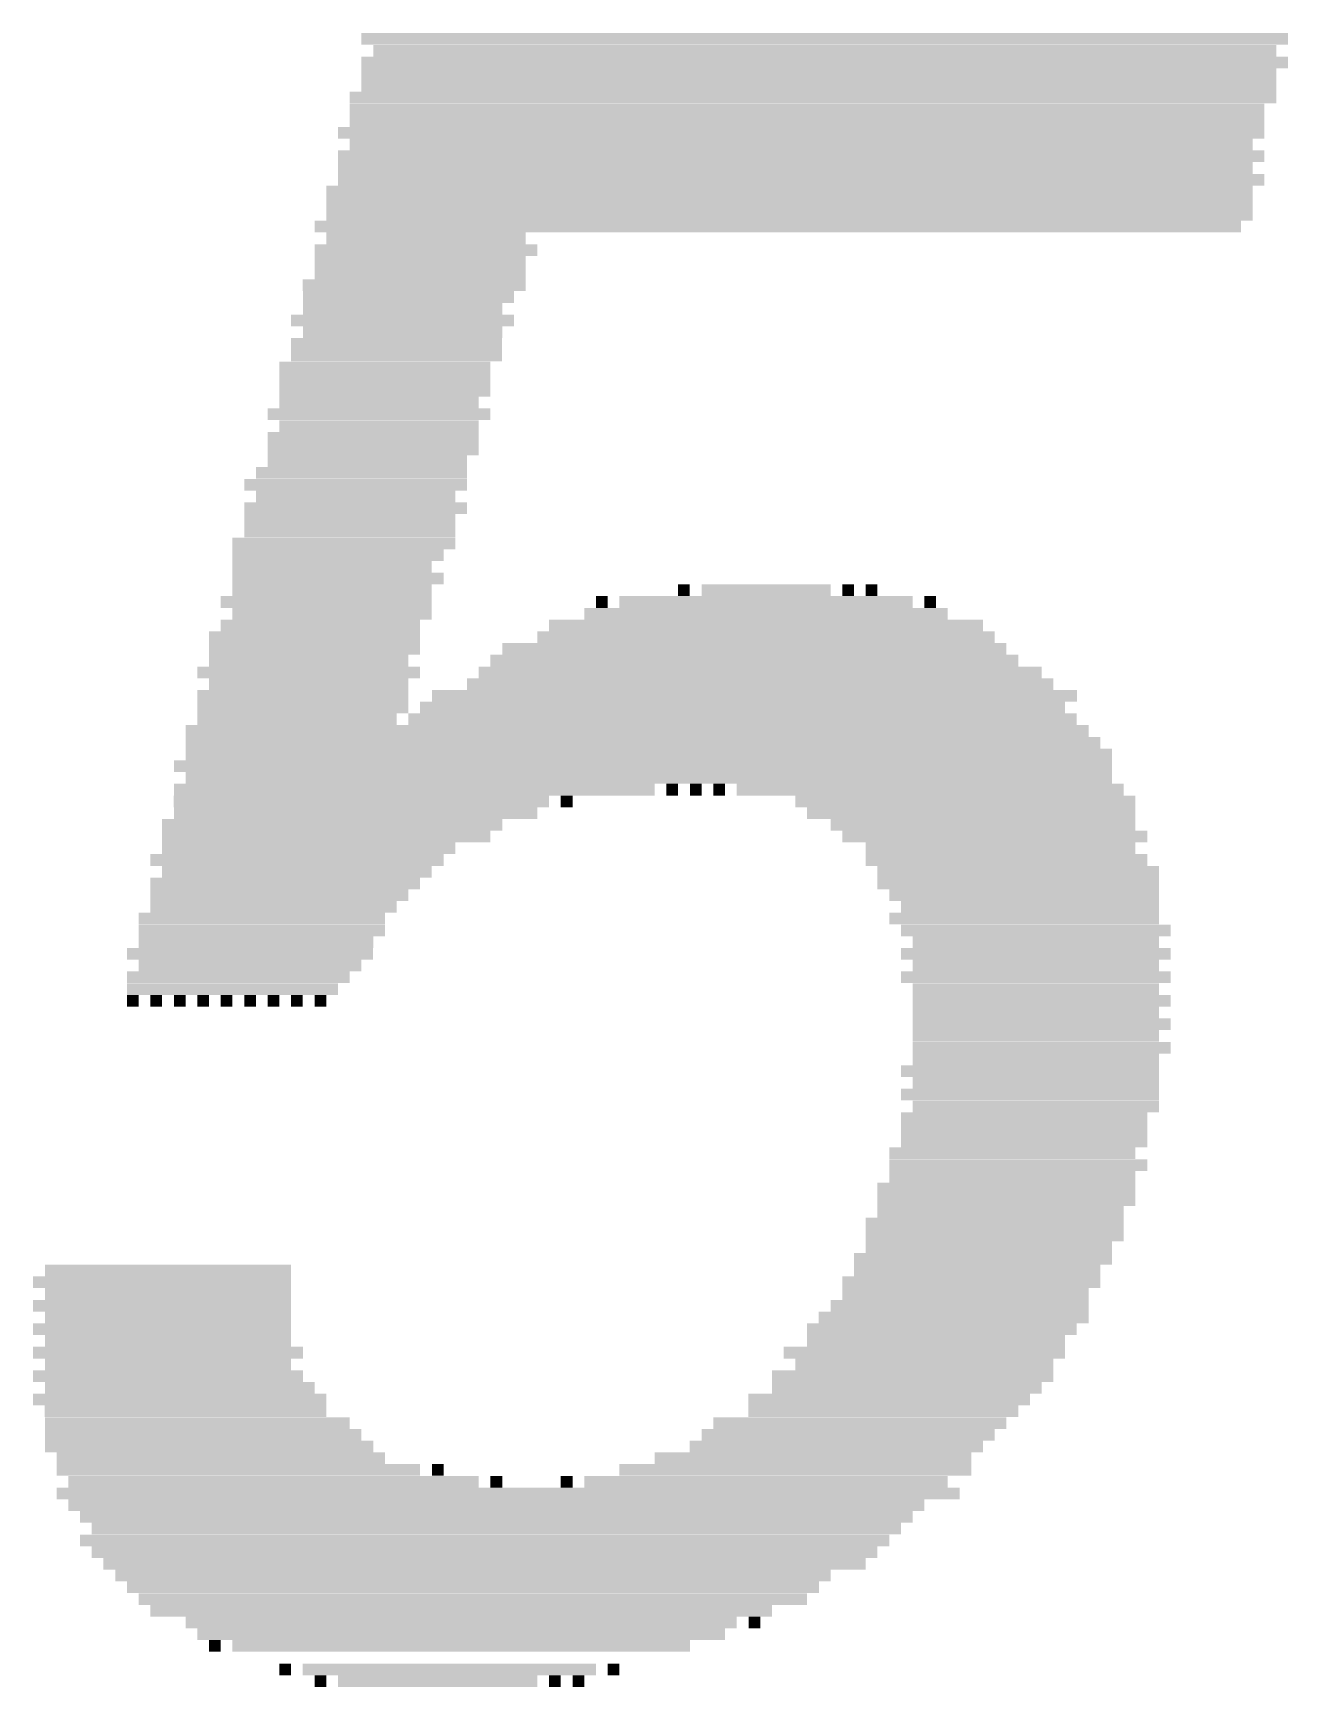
# Model space of a CAD drawing. Extents: x 3 to 114, y 9 to 132.
# Drawn here: x 39.599 to 41.229, y 19.434 to 21.582 of the extents above; entities that cross this region are included whole.
import ezdxf

# ---------------------------------------------------------------- set-up
doc = ezdxf.new("R2010")
doc.units = 0
doc.layers.add('254', color=53, linetype='CONTINUOUS')

# ---------------------------------------------------------------- blocks, each defined once
blk = doc.blocks.new('RECT')
blk.add_solid([(-0.5, -0.5), (0.5, -0.5), (-0.5, 0.5), (0.5, 0.5)])

msp = doc.modelspace()

# ---------------------------------------------------------------- block references
at = {"layer": '254', "yscale": 0.0152}
for p, xscale in [((40.6273, 21.5748), 1.204), ((40.6273, 21.5595), 1.1735), ((40.6273, 21.5443), 1.204), ((40.6197, 21.529), 1.1887), ((40.6197, 21.5138), 1.1887), ((40.6044, 21.4833), 1.1887), ((40.6121, 21.4986), 1.204), ((40.6044, 21.4681), 1.1887), ((40.5968, 21.4528), 1.204), ((40.5968, 21.4376), 1.1735), ((40.5968, 21.4224), 1.204), ((40.5892, 21.4071), 1.1887), ((40.5816, 21.3766), 1.204), ((40.5968, 21.3919), 1.204), ((40.5816, 21.3614), 1.204), ((40.5663, 21.3309), 1.204), ((40.5816, 21.3462), 1.204), ((40.1091, 21.3157), 0.2591), ((40.1091, 21.3004), 0.2896), ((40.1015, 21.2852), 0.2743), ((40.1015, 21.27), 0.2743), ((40.0939, 21.2547), 0.2896), ((40.0787, 21.2242), 0.2591), ((40.0863, 21.2395), 0.2743), ((40.0787, 21.209), 0.2896), ((40.0787, 21.1938), 0.2591), ((40.071, 21.1785), 0.2743), ((40.071, 21.1633), 0.2743), ((40.0558, 21.148), 0.2743), ((40.0558, 21.1328), 0.2743), ((40.0558, 21.1176), 0.2743), ((40.0482, 21.1023), 0.2591), ((40.0482, 21.0871), 0.2896), ((40.0406, 21.0566), 0.2743), ((40.0482, 21.0718), 0.2591), ((40.0406, 21.0414), 0.2743), ((40.0253, 21.0109), 0.2743), ((40.0329, 21.0261), 0.2591), ((40.0177, 20.9956), 0.2896), ((40.0177, 20.9652), 0.2896), ((40.0177, 20.9804), 0.2591), ((40.0101, 20.9499), 0.2743), ((40.0101, 20.9347), 0.2743), ((39.9948, 20.9042), 0.2743), ((40.0025, 20.9194), 0.2896), ((39.9872, 20.889), 0.2591), ((39.9948, 20.8737), 0.2743), ((39.9872, 20.8585), 0.2591), ((40.4444, 20.8585), 0.0152), ((40.5511, 20.8585), 0.1676), ((40.6578, 20.8585), 0.0152), ((40.6883, 20.8585), 0.0152), ((39.9796, 20.8432), 0.2743), ((40.3377, 20.8432), 0.0152), ((40.5511, 20.8432), 0.381), ((40.7645, 20.8432), 0.0152), ((39.9872, 20.828), 0.2591), ((40.5511, 20.828), 0.4724), ((39.9644, 20.7975), 0.2743), ((39.972, 20.8128), 0.2591), ((40.5511, 20.7975), 0.5944), ((40.5511, 20.8128), 0.5639), ((39.9644, 20.7823), 0.2743), ((40.5359, 20.7823), 0.6553), ((39.9567, 20.7518), 0.2896), ((39.9567, 20.767), 0.2591), ((40.5435, 20.7518), 0.7315), ((40.5359, 20.767), 0.6858), ((39.9567, 20.7366), 0.2591), ((40.5435, 20.7366), 0.762), ((39.9491, 20.7213), 0.2743), ((40.5359, 20.7213), 0.8382), ((39.9415, 20.6908), 0.2591), ((39.9491, 20.7061), 0.2743), ((40.5206, 20.6908), 0.8687), ((40.5206, 20.7061), 0.8382), ((40.3835, 20.6756), 1.1735), ((40.3987, 20.6451), 1.204), ((40.3911, 20.6604), 1.1887), ((40.3911, 20.6299), 1.2192), ((40.0939, 20.5994), 0.6248), ((40.3987, 20.6146), 1.204), ((40.4292, 20.5994), 0.0152), ((40.4597, 20.5994), 0.0152), ((40.4901, 20.5994), 0.0152), ((40.7645, 20.5994), 0.5029), ((40.0253, 20.5842), 0.4877), ((40.292, 20.5842), 0.0152), ((40.8102, 20.5842), 0.442), ((40.0177, 20.5689), 0.4724), ((40.8178, 20.5689), 0.4267), ((39.9872, 20.5537), 0.442), ((39.9796, 20.5384), 0.4267), ((40.833, 20.5537), 0.3962), ((40.8483, 20.5384), 0.3962), ((39.9567, 20.5232), 0.381), ((40.8559, 20.5232), 0.3505), ((39.9415, 20.508), 0.381), ((39.9415, 20.4927), 0.3505), ((40.8635, 20.508), 0.3658), ((40.8788, 20.4927), 0.3658), ((39.9263, 20.4775), 0.3505), ((40.8788, 20.4775), 0.3658), ((39.9186, 20.4622), 0.3353), ((40.8864, 20.4622), 0.3505), ((39.8958, 20.4318), 0.32), ((39.911, 20.447), 0.32), ((40.8864, 20.4318), 0.3505), ((40.894, 20.447), 0.3353), ((39.8958, 20.4165), 0.32), ((40.9016, 20.4165), 0.3505), ((39.8805, 20.386), 0.32), ((39.8882, 20.4013), 0.3048), ((40.9016, 20.386), 0.3505), ((40.9016, 20.4013), 0.32), ((39.8805, 20.3708), 0.2896), ((40.9016, 20.3708), 0.32), ((39.8653, 20.3556), 0.2896), ((40.9016, 20.3556), 0.3505), ((39.7281, 20.3251), 0.0152), ((39.8577, 20.3403), 0.2743), ((39.7586, 20.3251), 0.0152), ((39.7891, 20.3251), 0.0152), ((39.8196, 20.3251), 0.0152), ((39.8501, 20.3251), 0.0152), ((39.8805, 20.3251), 0.0152), ((39.911, 20.3251), 0.0152), ((39.9415, 20.3251), 0.0152), ((39.972, 20.3251), 0.0152), ((40.9092, 20.3251), 0.3353), ((40.9016, 20.3403), 0.32), ((40.9016, 20.3098), 0.32), ((40.9092, 20.2946), 0.3353), ((40.9016, 20.2794), 0.32), ((40.9092, 20.2641), 0.3353), ((40.9016, 20.2489), 0.32), ((40.894, 20.2336), 0.3353), ((40.9016, 20.2184), 0.32), ((40.894, 20.2032), 0.3353), ((40.8864, 20.1727), 0.32), ((40.9016, 20.1879), 0.32), ((40.8864, 20.1574), 0.32), ((40.8711, 20.127), 0.32), ((40.8864, 20.1422), 0.32), ((40.8788, 20.1117), 0.3353), ((40.8711, 20.0965), 0.32), ((40.8635, 20.0812), 0.3353), ((40.8635, 20.066), 0.3353), ((40.8559, 20.0508), 0.32), ((40.8483, 20.0355), 0.3353), ((40.8483, 20.0203), 0.3353), ((40.8407, 20.005), 0.32), ((40.833, 19.9898), 0.3353), ((39.7662, 19.9593), 0.3353), ((39.7739, 19.9746), 0.32), ((40.8178, 19.9593), 0.3353), ((40.8254, 19.9746), 0.32), ((39.7739, 19.9441), 0.32), ((40.8102, 19.9441), 0.32), ((39.7662, 19.9288), 0.3353), ((39.7739, 19.9136), 0.32), ((40.7949, 19.9136), 0.3505), ((40.8026, 19.9288), 0.3353), ((39.7662, 19.8984), 0.3353), ((40.7797, 19.8984), 0.3505), ((39.7739, 19.8831), 0.32), ((40.7721, 19.8831), 0.3353), ((39.7739, 19.8679), 0.3505), ((39.7739, 19.8526), 0.32), ((40.7568, 19.8679), 0.3658), ((40.7568, 19.8526), 0.3353), ((39.7739, 19.8374), 0.3505), ((40.7416, 19.8374), 0.3658), ((39.7891, 19.8069), 0.381), ((39.7891, 19.8222), 0.3505), ((40.7111, 19.8069), 0.3658), ((40.734, 19.8222), 0.3505), ((39.7967, 19.7917), 0.3658), ((40.7035, 19.7917), 0.3505), ((39.812, 19.7764), 0.3962), ((40.673, 19.7764), 0.381), ((39.8196, 19.7612), 0.4115), ((39.8272, 19.746), 0.4267), ((40.6425, 19.746), 0.381), ((40.6578, 19.7612), 0.381), ((39.8424, 19.7307), 0.4267), ((40.6121, 19.7307), 0.4115), ((39.8653, 19.7155), 0.4724), ((39.911, 19.7002), 0.5334), ((40.1244, 19.7155), 0.0152), ((40.2006, 19.7002), 0.0152), ((40.292, 19.7002), 0.0152), ((40.5511, 19.7002), 0.4724), ((40.5892, 19.7155), 0.4572), ((40.2158, 19.685), 1.1735), ((40.2006, 19.6698), 1.1125), ((40.2006, 19.6545), 1.082), ((40.2006, 19.6393), 1.0516), ((40.1853, 19.624), 1.0516), ((40.1853, 19.6088), 1.0211), ((40.1853, 19.5936), 0.9906), ((40.1701, 19.5783), 0.9296), ((40.1701, 19.5631), 0.8992), ((40.1701, 19.5478), 0.8687), ((40.1549, 19.5326), 0.8077), ((40.1549, 19.5174), 0.7163), ((40.5359, 19.5174), 0.0152), ((40.1549, 19.5021), 0.6858), ((39.8348, 19.4869), 0.0152), ((40.1549, 19.4869), 0.5944), ((39.9263, 19.4564), 0.0152), ((40.1396, 19.4564), 0.381), ((39.972, 19.4412), 0.0152), ((40.1244, 19.4412), 0.2591), ((40.2768, 19.4412), 0.0152), ((40.3073, 19.4412), 0.0152), ((40.353, 19.4564), 0.0152)]:
    msp.add_blockref('RECT', p, dxfattribs=dict(at, xscale=xscale))

doc.saveas('drawing.dxf')
